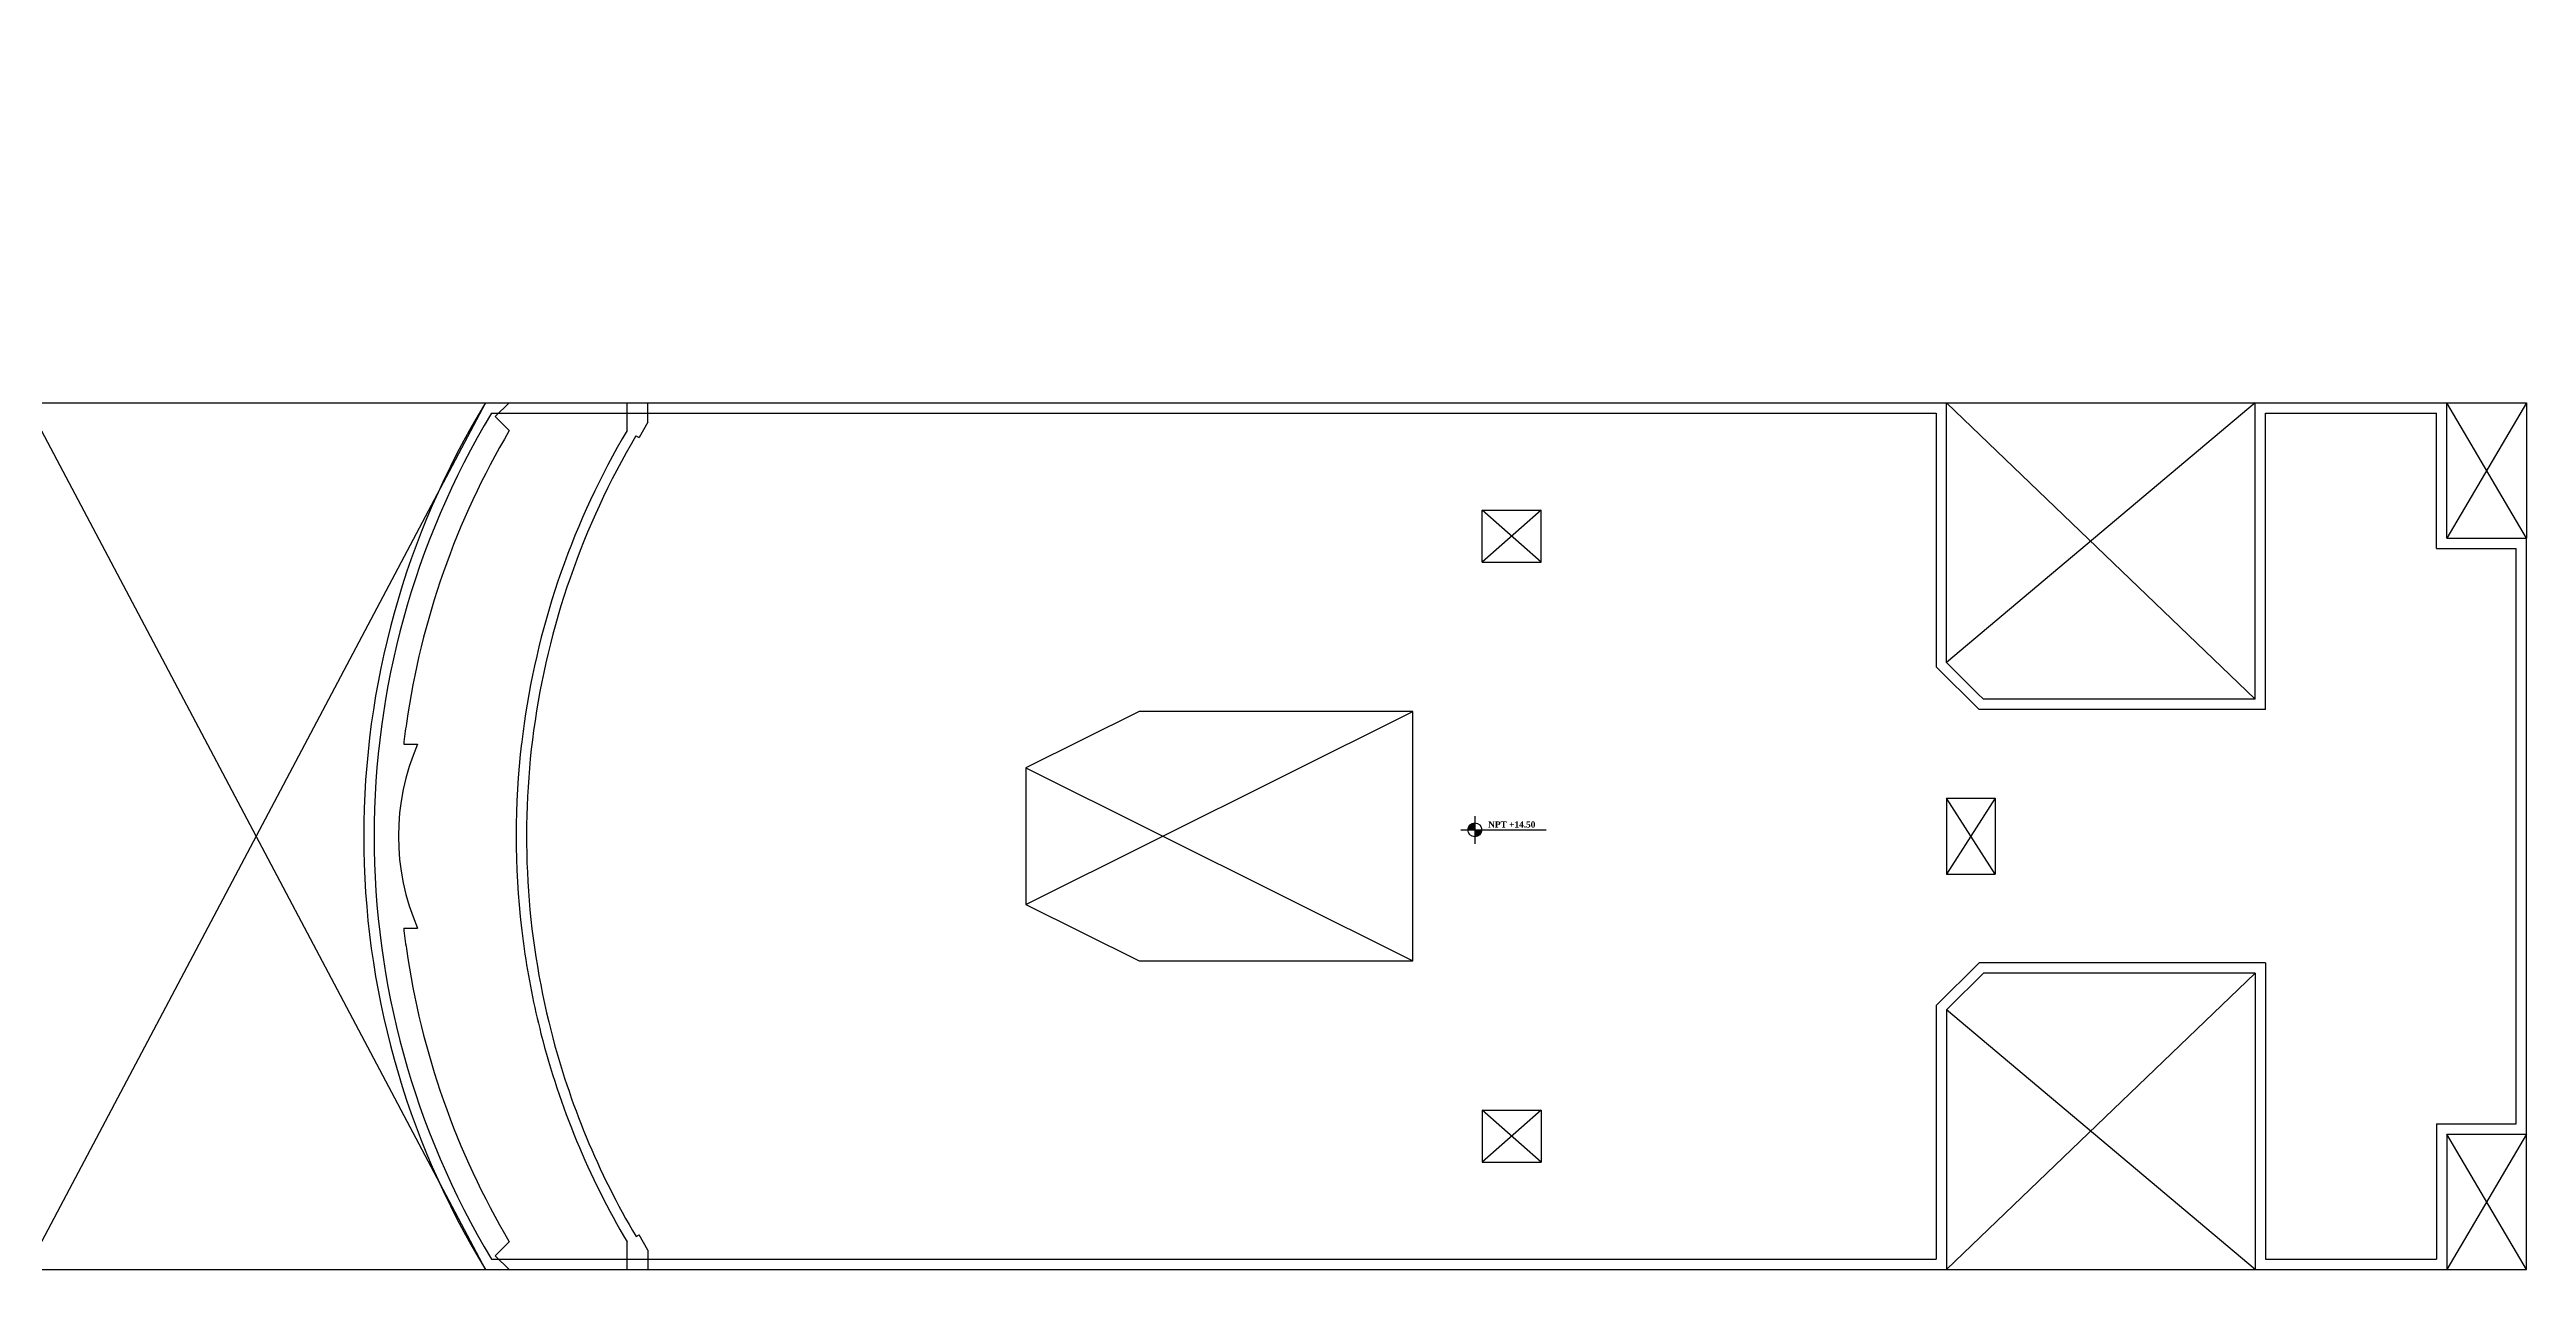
# Model space of a CAD drawing. Header units: millimetres. Extents: x 223 to 336, y 70 to 137.
# Drawn here: x 241.88 to 277.61, y 96.42 to 114.35 of the extents above; entities that cross this region are included whole.
import ezdxf

# ---------------------------------------------------------------- set-up
doc = ezdxf.new("R2010")
doc.units = ezdxf.units.MM
doc.linetypes.add('HIDDEN', pattern=[9.525, 6.35, -3.175])
for name, color, linetype in [('CORTE', 230, 'Continuous'), ('MUROS', 5, 'Continuous'), ('MUROS-BAJOS', 40, 'Continuous'), ('pisos', 8, 'Continuous'), ('PROYECCIONES', 6, 'HIDDEN'), ('TEXTOS', 4, 'Continuous')]:
    doc.layers.add(name, color=color, linetype=linetype)
doc.styles.add('TMR 3.5 mm Negrita', font='timesbd.ttf', dxfattribs={"height": 0.0889})

msp = doc.modelspace()

# ---------------------------------------------------------------- hatches: boundary and pattern name
at = {"layer": 'TEXTOS', "ltscale": 0.05}
h = msp.add_hatch(color=256, dxfattribs=at)
h.paths.add_polyline_path([(262.4375, 103.19422, 0.41421356), (262.3375, 103.09422), (262.4375, 103.09422)])
h.paths.add_polyline_path([(262.5375, 103.09422), (262.4375, 103.09422), (262.4375, 102.99422, 0.41421356)])

# ---------------------------------------------------------------- linework, layer by layer
at = {"layer": 'CORTE'}
for p, q in [((248.16673, 109.25349), (269.24344, 109.25349)), ((248.25124, 109.10349), (269.09344, 109.10349)), ((250.20779, 108.85349), (250.20779, 109.25349)), ((250.50779, 108.97311), (250.50779, 109.25349)), ((269.09344, 109.10349), (269.09344, 105.44626)), ((269.24344, 105.50839), (269.24344, 109.25349)), ((273.69344, 104.97849), (273.69344, 109.25349)), ((273.69344, 109.25349), (276.45779, 109.25349)), ((273.84344, 104.82849), (273.84344, 109.10349)), ((273.84344, 109.10349), (276.30779, 109.10349)), ((276.30779, 107.15349), (276.30779, 109.10349)), ((276.45779, 107.30349), (276.45779, 109.25349)), ((250.33691, 108.77715), (250.381, 108.75349)), ((250.50779, 108.97311), (250.381, 108.75349)), ((262.54344, 107.70349), (263.39344, 107.70349)), ((262.54344, 106.95349), (262.54344, 107.70349)), ((263.39344, 106.95349), (263.39344, 107.70349)), ((276.45779, 107.30349), (277.60779, 107.30349)), ((277.60779, 98.70349), (277.60779, 107.30349)), ((262.54344, 106.95349), (263.39344, 106.95349)), ((276.30779, 107.15349), (277.45779, 107.15349)), ((277.45779, 98.85349), (277.45779, 107.15349)), ((269.7112, 104.82849), (269.09344, 105.44626)), ((269.69509, 105.05674), (269.27082, 105.48101)), ((269.69509, 105.05674), (269.77333, 104.97849)), ((273.84344, 104.82849), (269.7112, 104.82849)), ((273.69344, 104.97849), (269.77333, 104.97849)), ((269.24344, 103.55349), (269.94344, 103.55349)), ((269.24344, 103.55349), (269.24344, 102.45349)), ((269.94344, 103.55349), (269.94344, 102.45349)), ((269.24344, 102.45349), (269.94344, 102.45349)), ((269.7112, 101.17849), (269.09344, 100.56073)), ((273.84344, 101.17849), (269.7112, 101.17849)), ((273.84344, 101.17849), (273.84344, 96.90349)), ((269.77333, 101.02849), (269.27082, 100.52598)), ((273.69344, 101.02849), (269.77333, 101.02849)), ((273.69344, 101.02849), (273.69344, 96.75349)), ((269.09344, 100.56073), (269.09344, 96.90349)), ((269.24344, 100.4986), (269.24344, 96.75349)), ((262.54344, 99.05349), (262.54344, 98.30349)), ((262.54344, 99.05349), (263.39344, 99.05349)), ((263.39344, 99.05349), (263.39344, 98.30349)), ((276.30779, 98.85349), (276.30779, 96.90349)), ((276.30779, 98.85349), (277.45779, 98.85349)), ((276.45779, 98.70349), (276.45779, 96.75349)), ((276.45779, 98.70349), (277.60779, 98.70349)), ((262.54344, 98.30349), (263.39344, 98.30349)), ((250.33771, 97.2285), (250.381, 97.25349)), ((250.50779, 97.03388), (250.381, 97.25349)), ((248.25068, 96.90349), (269.09344, 96.90349)), ((250.20779, 96.75349), (250.20779, 97.15349)), ((250.50779, 97.03388), (250.50779, 96.75349)), ((273.84344, 96.90349), (276.30779, 96.90349)), ((248.16616, 96.75349), (269.24344, 96.75349)), ((250.20779, 96.75349), (269.24344, 96.75349)), ((273.69344, 96.75349), (276.45779, 96.75349)), ((274.89344, 96.75349), (276.45779, 96.75349))]:
    msp.add_line(p, q, dxfattribs=at)
msp.add_lwpolyline([(261.54344, 104.80349), (257.59344, 104.80349), (255.95941, 103.98784), (255.95941, 102.01915), (257.59344, 101.20349), (261.54344, 101.20349), (261.54344, 104.80349), (261.54344, 104.80349)], dxfattribs=at)
for centre, radius, start, end in [((260.10233, 103.00349), 11.34453, 187.72543, 187.72543), ((258.40394, 103.00303), 11.99453, 148.593283, 211.401495), ((258.40394, 103.00303), 11.84453, 148.999538, 210.995197), ((260.10233, 103.00349), 11.49453, 149.406905, 171.872779), ((260.10233, 103.00349), 11.34453, 149.406905, 172.27457), ((260.10233, 103.00349), 11.49453, 173.292753, 186.619326), ((260.10233, 103.00349), 11.49453, 171.872779, 173.380674), ((260.10233, 103.00349), 11.34453, 172.27457, 194.355882), ((260.10233, 103.00349), 11.49453, 186.619326, 188.127221), ((260.10233, 103.00349), 11.49453, 188.127221, 194.355882), ((260.10233, 103.00349), 11.49453, 194.355882, 210.593095), ((260.10233, 103.00349), 11.34453, 194.355882, 210.600937)]:
    msp.add_arc(centre, radius, start, end, dxfattribs=at)
at = {"layer": 'MUROS'}
for p, q in [((248.30783, 109.05554), (248.50941, 109.25396)), ((248.30783, 109.05554), (248.50941, 108.85396)), ((269.24344, 105.50839), (269.27082, 105.48101)), ((246.98603, 104.32803), (247.18603, 104.32805)), ((246.98603, 101.67803), (247.18603, 101.67806)), ((269.24344, 100.4986), (269.27082, 100.52598)), ((248.30783, 96.95145), (248.50941, 97.15303)), ((248.30783, 96.95145), (248.50941, 96.75303))]:
    msp.add_line(p, q, dxfattribs=at)
at = {"layer": 'MUROS', "ltscale": 0.05}
for start, end in [(171.872779, 173.380674), (186.619326, 188.127221)]:
    msp.add_arc((258.40394, 103.00303), 11.49453, start, end, dxfattribs=at)
at = {"layer": 'MUROS-BAJOS', "ltscale": 0.05}
msp.add_arc((258.40394, 103.00303), 11.49453, 149.406905, 171.872779, dxfattribs=at)
at = {"layer": 'MUROS-BAJOS'}
for centre, radius, start, end in [((250.22101, 103.00305), 3.3116, 156.415142, 203.584858), ((258.40394, 103.00303), 11.49453, 188.127221, 210.593095)]:
    msp.add_arc(centre, radius, start, end, dxfattribs=at)
at = {"layer": 'pisos'}
for p, q in [((241.54779, 109.25349), (250.20779, 109.25349)), ((241.54779, 96.75349), (250.20779, 96.75349))]:
    msp.add_line(p, q, dxfattribs=at)
at = {"layer": 'pisos', "ltscale": 0.05}
for p, q in [((269.24344, 109.25349), (273.69344, 109.25349)), ((276.45779, 109.25349), (277.60779, 109.25349)), ((277.60779, 109.25349), (277.60779, 107.30349)), ((277.60779, 96.75349), (277.60779, 98.70349)), ((269.24344, 96.75349), (273.69344, 96.75349)), ((276.45779, 96.75349), (277.60779, 96.75349))]:
    msp.add_line(p, q, dxfattribs=at)
at = {"layer": 'PROYECCIONES', "linetype": 'Continuous', "ltscale": 0.05}
for p, q in [((248.16616, 96.75349), (241.54779, 109.25349)), ((248.16673, 109.25349), (241.54779, 96.75349)), ((273.69344, 104.97849), (269.24344, 109.25349)), ((273.69344, 109.25349), (269.24344, 105.50839)), ((277.60779, 107.30349), (276.45779, 109.25349)), ((277.60779, 109.25349), (276.45779, 107.30349)), ((263.39344, 106.95349), (262.54344, 107.70349)), ((263.39344, 107.70349), (262.54344, 106.95349)), ((255.95941, 102.01915), (261.54344, 104.80349)), ((255.95941, 103.98784), (261.54344, 101.20349)), ((269.94344, 103.55349), (269.24344, 102.45349)), ((269.94344, 102.45349), (269.24344, 103.55349)), ((273.69344, 101.02849), (269.24344, 96.75349)), ((273.69344, 96.75349), (269.24344, 100.4986)), ((263.39344, 98.30349), (262.54344, 99.05349)), ((263.39344, 99.05349), (262.54344, 98.30349)), ((277.60779, 98.70349), (276.45779, 96.75349)), ((277.60779, 96.75349), (276.45779, 98.70349))]:
    msp.add_line(p, q, dxfattribs=at)
at = {"layer": 'TEXTOS'}
for p, q in [((262.4375, 103.29422), (262.4375, 103.09422)), ((262.2375, 103.09422), (263.46801, 103.09422)), ((262.4375, 103.09422), (262.4375, 102.89422))]:
    msp.add_line(p, q, dxfattribs=at)
msp.add_circle((262.4375, 103.09422), 0.1, dxfattribs=at)

# ---------------------------------------------------------------- texts
at = {"layer": 'TEXTOS', "insert": (262.62997, 103.21653), "char_height": 0.0889, "width": 0.82, "attachment_point": 1, "style": 'TMR 3.5 mm Negrita'}
msp.add_mtext('NPT +14.50', dxfattribs=at)

doc.saveas('drawing.dxf')
